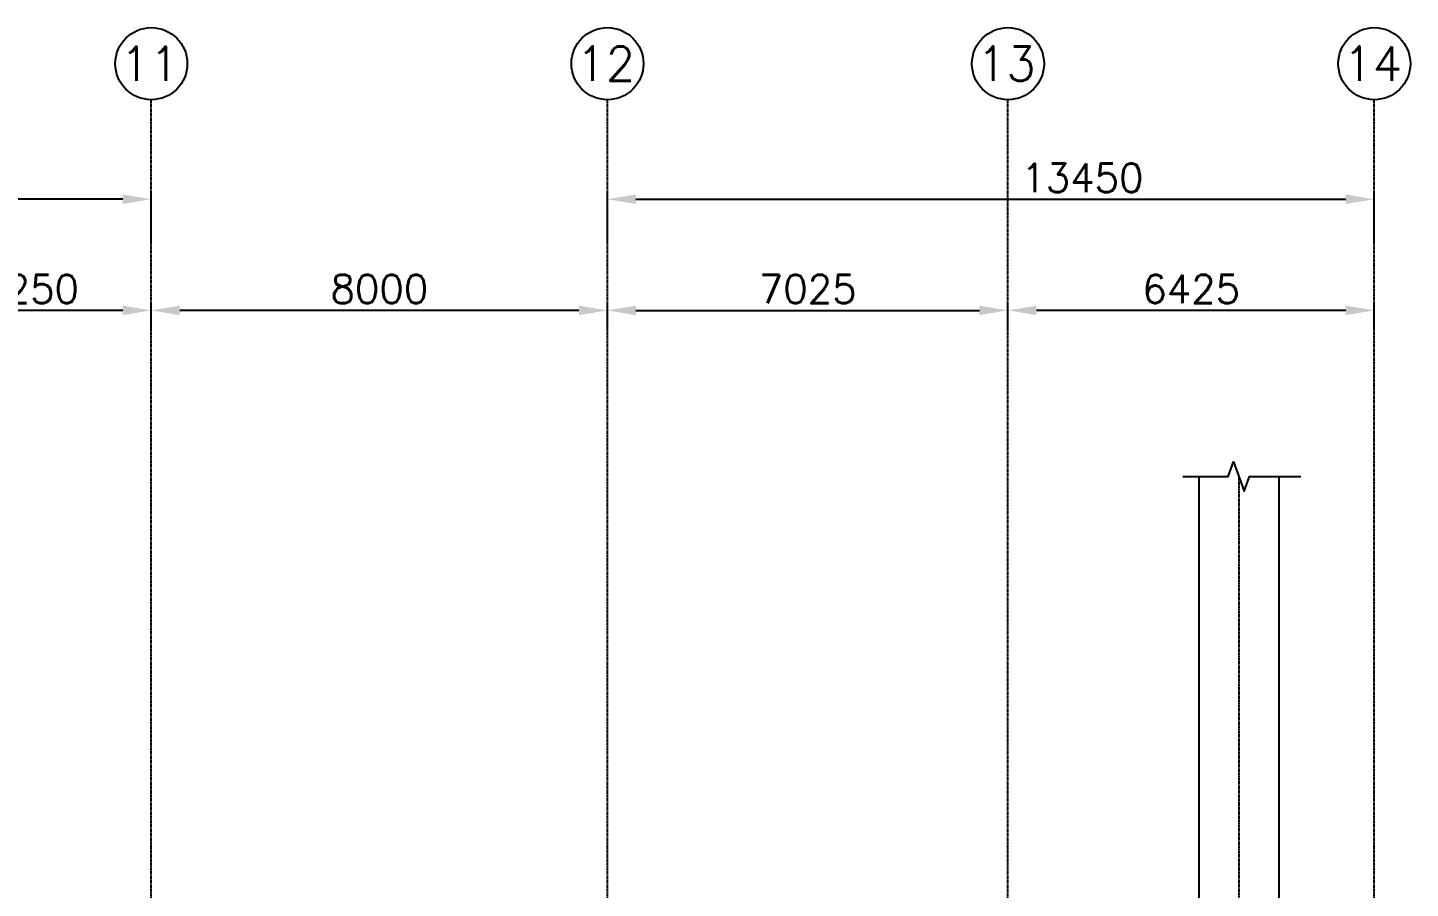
# Model space of a CAD drawing. Header units: millimetres. Extents: x -7644 to 230040, y 17031 to 222323.
# Drawn here: x 54782 to 79032, y 207233 to 222323 of the extents above; entities that cross this region are included whole.
import ezdxf
from ezdxf.enums import TextEntityAlignment as Align

# ---------------------------------------------------------------- set-up
doc = ezdxf.new("R2010")
doc.units = ezdxf.units.MM
doc.header["$LTSCALE"] = 4
doc.header["$MEASUREMENT"] = 0
doc.header["$PDMODE"] = 34
doc.linetypes.add('CENTER', pattern=[2, 1.25, -0.25, 0.25, -0.25])
for name, color, linetype in [('CENTER', 252, 'CENTER'), ('DIM', 8, 'Continuous'), ('GRID', 8, 'CENTER'), ('MOTOR', 252, 'Continuous'), ('PIPE LINE(MOTOR)', 142, 'Continuous'), ('txt-1', 7, 'Continuous')]:
    doc.layers.add(name, color=color, linetype=linetype)
doc.styles.add('ROMANS', font='ROMANS')
doc.dimstyles.new('1-75N', dxfattribs={"dimscale": 75, "dimtxt": 5, "dimasz": 5, "dimexe": 1.25, "dimexo": 1.25, "dimgap": 1.25, "dimtad": 1, "dimdec": 0, "dimdsep": 46, "dimtxsty": 'ROMANS', "dimcen": 1, "dimclrd": 8, "dimclre": 8, "dimclrt": 5, "dimadec": 0, "dimazin": 0, "dimtfac": 1, "dimtdec": 0, "dimtmove": 0, "dimatfit": 3, "dimfxl": 1, "dimarcsym": 0})

# ---------------------------------------------------------------- blocks, each defined once
blk = doc.blocks.new('MECH')
at = {"layer": 'CENTER', "elevation": 0}
blk.add_lwpolyline([(-43604, -15130), (1912, -15130)], dxfattribs=at)
at = {"layer": 'PIPE LINE(MOTOR)', "elevation": 0}
for points in [[(-43604, -14148), (-43604, -14943), (-43861, -15036), (-43346, -15224), (-43604, -15318), (-43604, -16217)], [(-43604, -14430), (-26400, -14430)], [(-43604, -15830), (1809, -15830)]]:
    blk.add_lwpolyline(points, dxfattribs=at)
blk = doc.blocks.new('*D116')
at = {"layer": 'DEFPOINTS', "color": 0, "transparency": 16777216}
for p in [(13600, 219315), (13600, 218533), (56950, 218408)]:
    blk.add_point(p, dxfattribs=at)
at = {"layer": 'DIM', "color": 8, "lineweight": -2, "transparency": 16777216}
for p, q in [((13600, 218658), (13600, 219440)), ((56450, 219315), (14100, 219315)), ((56950, 218533), (56950, 219440))]:
    blk.add_line(p, q, dxfattribs=at)
at = {"layer": 'DIM', "color": 8, "transparency": 16777216}
for points in [[(14100, 219398), (14100, 219232), (13600, 219315)], [(56450, 219398), (56450, 219232), (56950, 219315)]]:
    blk.add_solid(points, dxfattribs=at)
at = {"layer": 'DIM', "color": 5, "transparency": 16777216, "insert": (33657, 219690), "char_height": 500, "attachment_point": 5, "style": 'ROMANS'}
blk.add_mtext('43350', dxfattribs=at)
blk = doc.blocks.new('*D125')
at = {"layer": 'DEFPOINTS', "color": 0, "transparency": 16777216}
for p in [(52700, 217366), (52700, 216941), (56950, 216941)]:
    blk.add_point(p, dxfattribs=at)
at = {"layer": 'DIM', "color": 8, "lineweight": -2, "transparency": 16777216}
for p, q in [((52700, 217066), (52700, 217491)), ((56450, 217366), (53200, 217366)), ((56950, 217066), (56950, 217491))]:
    blk.add_line(p, q, dxfattribs=at)
at = {"layer": 'DIM', "color": 8, "transparency": 16777216}
for points in [[(53200, 217449), (53200, 217282), (52700, 217366)], [(56450, 217449), (56450, 217282), (56950, 217366)]]:
    blk.add_solid(points, dxfattribs=at)
at = {"layer": 'DIM', "color": 5, "transparency": 16777216, "insert": (54825, 217741), "char_height": 500, "attachment_point": 5, "style": 'ROMANS'}
blk.add_mtext('4250', dxfattribs=at)
blk = doc.blocks.new('*D105')
at = {"layer": 'DEFPOINTS', "color": 0, "transparency": 16777216}
for p in [(71975, 217366), (64950, 216941), (71975, 216941)]:
    blk.add_point(p, dxfattribs=at)
at = {"layer": 'DIM', "color": 8, "lineweight": -2, "transparency": 16777216}
for p, q in [((64950, 217066), (64950, 217491)), ((65450, 217366), (71475, 217366)), ((71975, 217066), (71975, 217491))]:
    blk.add_line(p, q, dxfattribs=at)
at = {"layer": 'DIM', "color": 8, "transparency": 16777216}
for points in [[(65450, 217449), (65450, 217282), (64950, 217366)], [(71475, 217449), (71475, 217282), (71975, 217366)]]:
    blk.add_solid(points, dxfattribs=at)
at = {"layer": 'DIM', "color": 5, "transparency": 16777216, "insert": (68463, 217741), "char_height": 500, "attachment_point": 5, "style": 'ROMANS'}
blk.add_mtext('7025', dxfattribs=at)
blk = doc.blocks.new('*D106')
at = {"layer": 'DEFPOINTS', "color": 0, "transparency": 16777216}
for p in [(71975, 217366), (71975, 216941), (78400, 216941)]:
    blk.add_point(p, dxfattribs=at)
at = {"layer": 'DIM', "color": 8, "lineweight": -2, "transparency": 16777216}
for p, q in [((71975, 217066), (71975, 217491)), ((77900, 217366), (72475, 217366)), ((78400, 217066), (78400, 217491))]:
    blk.add_line(p, q, dxfattribs=at)
at = {"layer": 'DIM', "color": 8, "transparency": 16777216}
for points in [[(72475, 217449), (72475, 217282), (71975, 217366)], [(77900, 217449), (77900, 217282), (78400, 217366)]]:
    blk.add_solid(points, dxfattribs=at)
at = {"layer": 'DIM', "color": 5, "transparency": 16777216, "insert": (75188, 217741), "char_height": 500, "attachment_point": 5, "style": 'ROMANS'}
blk.add_mtext('6425', dxfattribs=at)
blk = doc.blocks.new('*D107')
at = {"layer": 'DEFPOINTS', "color": 0, "transparency": 16777216}
for p in [(78400, 219315), (64950, 218410), (78400, 218447)]:
    blk.add_point(p, dxfattribs=at)
at = {"layer": 'DIM', "color": 8, "lineweight": -2, "transparency": 16777216}
for p, q in [((64950, 218535), (64950, 219440)), ((65450, 219315), (77900, 219315)), ((78400, 218572), (78400, 219440))]:
    blk.add_line(p, q, dxfattribs=at)
at = {"layer": 'DIM', "color": 8, "transparency": 16777216}
for points in [[(65450, 219398), (65450, 219232), (64950, 219315)], [(77900, 219398), (77900, 219232), (78400, 219315)]]:
    blk.add_solid(points, dxfattribs=at)
at = {"layer": 'DIM', "color": 5, "transparency": 16777216, "insert": (73280, 219690), "char_height": 500, "attachment_point": 5, "style": 'ROMANS'}
blk.add_mtext('13450', dxfattribs=at)
blk = doc.blocks.new('*D133')
at = {"layer": 'DEFPOINTS', "color": 0, "transparency": 16777216}
for p in [(56950, 217366), (56950, 216941), (64950, 216941)]:
    blk.add_point(p, dxfattribs=at)
at = {"layer": 'DIM', "color": 8, "lineweight": -2, "transparency": 16777216}
for p, q in [((56950, 217066), (56950, 217491)), ((64450, 217366), (57450, 217366)), ((64950, 217066), (64950, 217491))]:
    blk.add_line(p, q, dxfattribs=at)
at = {"layer": 'DIM', "color": 8, "transparency": 16777216}
for points in [[(57450, 217449), (57450, 217282), (56950, 217366)], [(64450, 217449), (64450, 217282), (64950, 217366)]]:
    blk.add_solid(points, dxfattribs=at)
at = {"layer": 'DIM', "color": 5, "transparency": 16777216, "insert": (60950, 217741), "char_height": 500, "attachment_point": 5, "style": 'ROMANS'}
blk.add_mtext('8000', dxfattribs=at)

msp = doc.modelspace()

# ---------------------------------------------------------------- linework, layer by layer
at = {"layer": 'GRID'}
for points in [[(56950.2, 165969.1), (56950.2, 221059.9)], [(64950.2, 165969.1), (64950.2, 221059.9)], [(71975.2, 165969.1), (71975.2, 221059.9)], [(78400.2, 165969.1), (78400.2, 221059.9)]]:
    msp.add_lwpolyline(points, dxfattribs=at)
at = {"layer": 'txt-1'}
for centre in [(56950.2, 221691.5), (64950.2, 221691.5), (71975.2, 221691.5, 0), (78400.2, 221691.5)]:
    msp.add_circle(centre, 631.6, dxfattribs=at)

# ---------------------------------------------------------------- block references
at = {"layer": 'MOTOR', "xscale": -1, "rotation": 90.0001189127853}
msp.add_blockref('MECH', (60895.2, 170852, 0), dxfattribs=at)

# ---------------------------------------------------------------- texts
at = {"layer": 'txt-1', "color": 6, "style": 'ROMANS'}
for s, p in [('11', (56921.3, 221690.1)), ('12', (64921.3, 221692.9)), ('13', (71946.3, 221692.9, 0)), ('14', (78371.3, 221692.9))]:
    msp.add_text(s, height=600, dxfattribs=at).set_placement(p, align=Align.MIDDLE_CENTER)

# ---------------------------------------------------------------- dimensions: what is measured, and where the dimension line sits
at = {"layer": 'DIM', "color": 5}
dim = msp.add_linear_dim(base=(13600.2, 219315), p1=(56950.2, 218407.9), p2=(13600.2, 218532.8), angle=180, dimstyle='1-75N', override={"dimscale": 100}, dxfattribs=at)
dim.commit()
dim.dimension.update_dxf_attribs({"geometry": '*D116', "text_midpoint": (33657, 219315), "dimtype": 160})
dim = msp.add_linear_dim(base=(78400.2, 219315, 0), p1=(64950.2, 218409.9, 0), p2=(78400.2, 218447.2, 0), dimstyle='1-75N', override={"dimscale": 100}, dxfattribs=at)
dim.commit()
dim.dimension.update_dxf_attribs({"geometry": '*D107', "text_midpoint": (73280, 219315, 0), "dimtype": 160})
for base, p1, p2, picture, middle in [((52700.2, 217365.7), (56950.2, 216941.2), (52700.2, 216941.2), '*D125', (54825.2, 217740.7)), ((71975.2, 217365.7, 0), (78400.2, 216941.2, 0), (71975.2, 216941.2, 0), '*D106', (75187.7, 217740.7, 0))]:
    dim = msp.add_linear_dim(base=base, p1=p1, p2=p2, dimstyle='1-75N', override={"dimscale": 100}, dxfattribs=at)
    dim.commit()
    dim.dimension.update_dxf_attribs({"geometry": picture, "text_midpoint": middle})
for base, p2, angle, picture, middle in [((56950.2, 217365.7, 0), (56950.2, 216941.2, 0), 0, '*D133', (60950.2, 217740.7, 0)), ((71975.2, 217365.7, 0), (71975.2, 216941.2, 0), 180, '*D105', (68462.7, 217740.7, 0))]:
    dim = msp.add_linear_dim(base=base, p1=(64950.2, 216941.2, 0), p2=p2, angle=angle, dimstyle='1-75N', override={"dimscale": 100}, dxfattribs=at)
    dim.commit()
    dim.dimension.update_dxf_attribs({"geometry": picture, "text_midpoint": middle})

doc.saveas('drawing.dxf')
